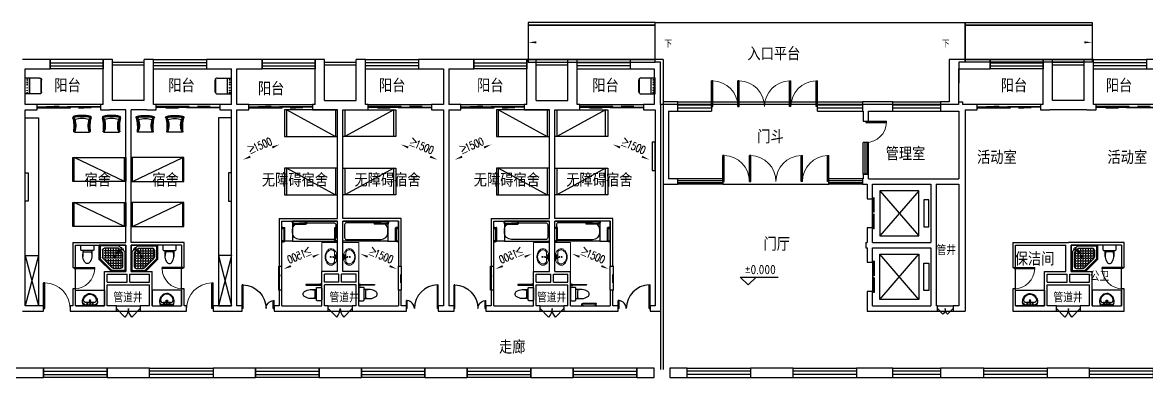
# Model space of a CAD drawing. Extents: x 0 to 302064749, y -59725395 to 1524223.
# Drawn here: x 95053094 to 99298094, y -5845277 to -4505277 of the extents above; entities that cross this region are included whole.
import ezdxf

# ---------------------------------------------------------------- set-up
doc = ezdxf.new("R2010")
doc.units = 0
doc.header["$LTSCALE"] = 1000
doc.linetypes.add('DASH', pattern=[0.35, 0.25, -0.1])
doc.linetypes.add('DOTE', pattern=[2.42, 2, -0.2, 0.02, -0.2])
for name, color, linetype in [('A-ANNO-IDEN', 3, 'Continuous'), ('A-ANNO-IDEN-LEVL', 3, 'Continuous'), ('A-ANNO-TXT', 7, 'Continuous'), ('A-Fixt', 81, 'Continuous'), ('A-FLOR-EVTR', 51, 'Continuous'), ('CLAYER', 7, 'Continuous'), ('DIM_SYMB', 3, 'Continuous'), ('DOOR_FIRE', 4, 'Continuous'), ('E2-栏杆', 92, 'Continuous'), ('E2-楼梯、坡道', 52, 'Continuous'), ('fur', 253, 'Continuous'), ('PUB_TEXT', 7, 'Continuous'), ('WALL', 2, 'Continuous'), ('WINDOW', 4, 'Continuous'), ('洁具', 213, 'Continuous'), ('配景', 3, 'Continuous')]:
    doc.layers.add(name, color=color, linetype=linetype)
doc.layers.add('DOTE', color=1, linetype='DOTE', lineweight=9, plot=False)
doc.layers.add('LVTRY', color=6, linetype='Continuous', lineweight=9)
doc.layers.get('DOTE').off()
doc.styles.add('-黑体_T3', font='', dxfattribs={"width": 0.8})
doc.styles.add('_TCH_DIM', font='SIMPLEX', dxfattribs={"width": 0.8, "height": 5, "bigfont": 'HZTXT'})
doc.styles.get("Standard").update_dxf_attribs({"font": 'geniso.shx', "bigfont": 'hztxt.shx'})
doc.styles.get('-黑体_T3').set_extended_font_data('SimHei')

# ---------------------------------------------------------------- blocks, each defined once
blk = doc.blocks.new('1F平面-CAD导入_dwg_Drawing4_t3_dwg_$plan$00001613-474159-1F-927810-1F')
at = {"layer": '洁具'}
for p, q in [((-200, 170), (-430, 170)), ((-260, -140), (-260, 140)), ((-30, 250), (-170, 250)), ((-200, -170), (-200, -220)), ((-170, -250), (-30, -250))]:
    blk.add_line(p, q, dxfattribs=at)
for points in [[(-200, 220), (-200, 170), (-200, -170), (-430, -170)], [(0, -220), (0, 220)]]:
    blk.add_lwpolyline(points, dxfattribs=at)
for centre, radius, start, end in [((-590, 0), 110, 123.4509, 236.5491), ((-413, -227), 398, 67.4505, 126.6381), ((-170, 220), 30, 90, 180), ((-30, 220), 30, 0, 90), ((-413, 227), 398, 233.3619, 292.5495), ((-170, -220), 30, 180, 270), ((-30, -220), 30, 270, 0)]:
    blk.add_arc(centre, radius, start, end, dxfattribs=at)
blk = doc.blocks.new('$lvtry$00000169')
at = {"color": 0}
for p, q in [((259, -36), (259, 0)), ((36, -259), (0, -259)), ((24, -259), (24, -976)), ((259, -36), (36, -259)), ((36, -259), (36, -964)), ((276, -120), (120, -276)), ((120, -276), (120, -808)), ((120, -309), (147, -309)), ((120, -405), (147, -405)), ((144, -151), (291, -298)), ((151, -144), (298, -291)), ((173, -309), (173, -239)), ((173, -309), (243, -309)), ((173, -405), (173, -335)), ((173, -405), (243, -405)), ((183, -213), (205, -213)), ((220, -213), (243, -213)), ((259, -24), (976, -24)), ((259, -36), (964, -36)), ((270, -213), (270, -143)), ((270, -213), (340, -213)), ((270, -263), (270, -239)), ((270, -405), (270, -335)), ((270, -405), (340, -405)), ((276, -120), (808, -120)), ((334, -309), (340, -309)), ((366, -213), (366, -143)), ((366, -213), (436, -213)), ((366, -309), (366, -239)), ((366, -309), (436, -309)), ((366, -405), (366, -335)), ((366, -405), (379, -405)), ((462, -213), (462, -143)), ((462, -213), (532, -213)), ((462, -309), (462, -239)), ((462, -309), (532, -309)), ((462, -405), (462, -335)), ((462, -405), (532, -405)), ((558, -213), (558, -143)), ((558, -213), (628, -213)), ((558, -309), (558, -239)), ((558, -309), (628, -309)), ((558, -405), (558, -335)), ((558, -405), (628, -405)), ((655, -213), (655, -143)), ((655, -213), (725, -213)), ((655, -309), (655, -239)), ((655, -309), (725, -309)), ((655, -405), (655, -335)), ((655, -405), (725, -405)), ((751, -213), (751, -143)), ((751, -213), (821, -213)), ((751, -309), (751, -239)), ((751, -309), (821, -309)), ((751, -405), (751, -335)), ((751, -405), (821, -405)), ((847, -213), (847, -143)), ((847, -213), (880, -213)), ((847, -309), (847, -239)), ((847, -309), (880, -309)), ((847, -405), (847, -335)), ((847, -405), (880, -405)), ((880, -192), (880, -460)), ((964, -36), (976, -24)), ((964, -36), (964, -525)), ((976, -24), (976, -530)), ((120, -501), (147, -501)), ((120, -598), (147, -598)), ((120, -694), (147, -694)), ((120, -790), (147, -790)), ((173, -501), (173, -431)), ((173, -501), (243, -501)), ((173, -598), (173, -528)), ((173, -598), (243, -598)), ((173, -694), (173, -624)), ((173, -694), (243, -694)), ((173, -790), (173, -720)), ((173, -790), (243, -790)), ((173, -878), (173, -816)), ((270, -501), (270, -431)), ((270, -501), (340, -501)), ((270, -598), (270, -528)), ((270, -598), (340, -598)), ((270, -694), (270, -624)), ((270, -694), (340, -694)), ((270, -790), (270, -720)), ((270, -790), (340, -790)), ((270, -880), (270, -816)), ((366, -501), (366, -431)), ((366, -501), (436, -501)), ((366, -598), (366, -528)), ((366, -598), (436, -598)), ((366, -694), (366, -624)), ((366, -694), (436, -694)), ((366, -790), (366, -720)), ((366, -790), (436, -790)), ((366, -880), (366, -816)), ((462, -501), (462, -431)), ((462, -501), (532, -501)), ((462, -598), (462, -528)), ((462, -598), (532, -598)), ((462, -694), (462, -624)), ((462, -694), (532, -694)), ((462, -790), (462, -720)), ((462, -790), (532, -790)), ((462, -880), (462, -816)), ((859, -511), (511, -859)), ((964, -525), (525, -964)), ((976, -530), (530, -976)), ((558, -501), (558, -431)), ((558, -501), (628, -501)), ((558, -598), (558, -528)), ((558, -598), (628, -598)), ((558, -694), (558, -624)), ((558, -694), (628, -694)), ((558, -790), (558, -720)), ((558, -790), (580, -790)), ((655, -501), (655, -431)), ((655, -501), (725, -501)), ((655, -598), (655, -528)), ((655, -598), (725, -598)), ((655, -694), (655, -624)), ((655, -694), (676, -694)), ((751, -501), (751, -431)), ((751, -501), (821, -501)), ((751, -598), (751, -528)), ((751, -598), (773, -598)), ((847, -501), (847, -431)), ((847, -501), (867, -501)), ((964, -525), (976, -530)), ((36, -964), (24, -976)), ((24, -976), (530, -976)), ((36, -964), (525, -964)), ((192, -880), (460, -880)), ((525, -964), (530, -976))]:
    blk.add_line(p, q, dxfattribs=at)
blk.add_lwpolyline([(0, 0), (0, -1000), (540, -1000), (1000, -540), (1000, 0)], close=True)
for points in [[(0, 0), (0, -1000)], [(0, 0), (1000, 0)], [(1000, 0), (1000, -540)], [(136, -190), (148, -178), (132, -162), (121, -174)], [(190, -136), (178, -148), (162, -132), (174, -121)], [(1000, -540), (540, -1000)], [(0, -1000), (540, -1000)]]:
    blk.add_lwpolyline(points, close=True, dxfattribs=at)
for radius in [43.8, 31.1]:
    blk.add_circle((416, -428), radius, dxfattribs=at)
for centre, radius, start, end in [((296, -296), 40.6, 142.583, 128.4197), ((296, -296), 28.6, 145.828, 125.6599), ((808, -192), 72, 0, 90), ((192, -808), 72, 180, 270), ((808, -460), 72, 315, 0), ((460, -808), 72, 270, 315)]:
    blk.add_arc(centre, radius, start, end, dxfattribs=at)
for p in [(103, -156, 0), (156, -102, 0), (416, -428, 0)]:
    blk.add_point(p, dxfattribs=at)
blk = doc.blocks.new('$lvtry$00000178')
at = {"color": 0}
for p, q in [((-238, 0), (238, 0)), ((-214, -36), (-272, -91)), ((-180, -23), (180, -23)), ((-142, -105), (140, -105)), ((140, -105), (-142, -105)), ((216, -37), (268, -91))]:
    blk.add_line(p, q, dxfattribs=at)
blk.add_lwpolyline([(-104, -430, 0.224698), (110, -425, 0.348046), (269, -79), (239, 0), (-241, 0), (-271, -79, 0.356844)], format="xyb", close=True, dxfattribs=at)
for centre, radius in [((-100, -65), 16.3), ((1, -172), 31.6), ((100, -65), 16.3)]:
    blk.add_circle(centre, radius, dxfattribs=at)
at = {"color": 0, "lineweight": 13}
blk.add_circle((1, -172), 23, dxfattribs=at)
at = {"color": 0}
for centre, radius, start, end in [((-142, -205), 100, 90, 190.5602), ((-1, -179), 243, 190.5602, 349.4398), ((-180, -73), 50, 90, 133.181), ((140, -205), 100, 349.4398, 90), ((180, -73), 50, 44.5607, 90)]:
    blk.add_arc(centre, radius, start, end, dxfattribs=at)
for p in [(0, -65), (1, -172)]:
    blk.add_point(p, dxfattribs=at)
blk = doc.blocks.new('A$C70365C93')
at = {"layer": '洁具'}
blk.add_lwpolyline([(-1900, 2300), (-1900, 1700), (-800, 1700), (-800, 2300)], close=True, dxfattribs=at)
blk.add_blockref('$lvtry$00000178', (-1350, 2280), dxfattribs=at)
at = {"layer": '洁具', "rotation": 180}
blk.add_blockref('$lvtry$00000169', (0, 0), dxfattribs=at)
at = {"layer": '洁具', "extrusion": (0, 0, -1), "xscale": -1, "zscale": -1, "rotation": 90}
blk.add_blockref('1F平面-CAD导入_dwg_Drawing4_t3_dwg_$plan$00001613-474159-1F-927810-1F', (1450, 0), dxfattribs=at)
blk = doc.blocks.new('单人床')
at = {"layer": 'A-Fixt'}
for p, q in [((47774, 13973), (48674, 13973)), ((47774, 12073), (48674, 13973)), ((47774, 12073), (48674, 12073))]:
    blk.add_line(p, q, dxfattribs=at)
blk.add_lwpolyline([(47774, 14023), (48674, 14023), (48674, 12023), (47774, 12023), (47774, 14023)], dxfattribs=at)
blk = doc.blocks.new('CH_AP01')
for p, q in [((-311, 17), (-275, 0)), ((-275, 0), (275, 0)), ((275, 0), (311, 17))]:
    blk.add_line(p, q)
for centre, radius, start, end in [((-307, 555), 37.8, 100.1859, 202.8359), ((-1658, 202), 1360, 352.1659, 14.4283), ((-824, 250), 563, 335.5038, 31.0903), ((0, -579), 1213, 74.7104, 105.2896), ((0, -579), 1173, 75.0287, 104.9713), ((0, -1278), 1857, 80.611, 99.389), ((-824, 250), 603, 335.5038, 30.2691), ((0, -579), 1093, 75.8767, 104.1233), ((824, 250), 603, 149.7309, 204.4962), ((824, 250), 563, 148.9097, 204.4962), ((1658, 202), 1360, 165.5717, 187.8341), ((307, 555), 37.8, 337.1641, 79.8141)]:
    blk.add_arc(centre, radius, start, end)
blk = doc.blocks.new('A$C61295E98')
at = {"color": 3}
for p, q in [((544, 598), (0, 598)), ((0, 598), (0, 0)), ((161, 598), (161, 0)), ((170, 0), (170, 598)), ((603, 572), (603, 26)), ((624, 518), (624, 80)), ((544, 0), (0, 0))]:
    blk.add_line(p, q, dxfattribs=at)
for points in [[(82, 540), (75, 540), (75, 577), (82, 577)], [(82, 453), (75, 453), (75, 490), (82, 490)], [(82, 353), (75, 353), (75, 389), (82, 389)]]:
    blk.add_lwpolyline(points, close=True, dxfattribs=at)
for centre in [(74, 250), (74, 164), (74, 71)]:
    blk.add_circle(centre, 15.7, dxfattribs=at)
for centre, start, end in [((544, 518), 360, 90), ((544, 80), 270, 0)]:
    blk.add_arc(centre, 80, start, end, dxfattribs=at)
blk = doc.blocks.new('宿舍')
at = {"layer": 'A-Fixt'}
for p, q in [((47854, 13802), (48354, 15702)), ((48354, 13802), (47854, 15702)), ((47854, 13802), (48354, 13802))]:
    blk.add_line(p, q, dxfattribs=at)
for points in [[(47854, 8602), (48354, 8602), (48354, 15702), (47854, 15702)], [(47854, 10676), (47970, 10676), (47970, 11743), (47854, 11743)]]:
    blk.add_lwpolyline(points, close=True, dxfattribs=at)
at = {"xscale": -1, "rotation": 90}
for p in [(63677, 60475), (63677, 58775)]:
    blk.add_blockref('单人床', p, dxfattribs=at)
at = {"layer": 'A-Fixt', "xscale": -1, "rotation": 180}
for p in [(50002, 9140), (51117, 9140)]:
    blk.add_blockref('CH_AP01', p, dxfattribs=at)
at = {"layer": '配景', "color": 252}
blk.add_blockref('A$C61295E98', (47854, 7097), dxfattribs=at)
blk = doc.blocks.new('A$C9f263cac')
at = {"linetype": 'DASH'}
blk.add_circle((0, 0), 750, dxfattribs=at)
at = {"layer": 'DIM_SYMB'}
for points in [[(0, 0, 0, 0, 0), (-692, 289, 0, 80, 0), (-415, 174, 0, 0, 0)], [(0, 0, 0, 0, 0), (692, -289, 0, 80, 0), (415, -174, 0, 0, 0)]]:
    blk.add_lwpolyline(points, format="xyseb", dxfattribs=at)
at = {"layer": 'PUB_TEXT', "color": 7, "style": '_TCH_DIM'}
blk.add_text('≥', height=338, rotation=337.3097, dxfattribs=at).set_placement((-420, 282))
at = {"layer": 'PUB_TEXT', "color": 7, "style": '_TCH_DIM', "width": 0.705882}
blk.add_text('1500', height=297.5, rotation=337.3097, dxfattribs=at).set_placement((-193, 188))
blk = doc.blocks.new('$DorLib2D$00000131')
at = {"color": 0, "linetype": 'Continuous'}
for p, q in [((0.15, 0.125), (0.232, 0.197)), ((0.232, 0.197), (0.232, 0.125)), ((-0.5, 0.125), (-0.5, 0)), ((0.019, 0.125), (-0.5, 0.125)), ((-0.5, 0), (0.019, 0)), ((-0.024, 0), (0.5, 0)), ((-0.024, -0.125), (-0.024, 0)), ((0.019, 0), (0.019, 0.125)), ((0.35, 0.125), (0.15, 0.125)), ((0.5, 0), (0.5, -0.125)), ((-0.35, -0.125), (-0.15, -0.125)), ((-0.232, -0.197), (-0.232, -0.125)), ((-0.15, -0.125), (-0.232, -0.197)), ((0.5, -0.125), (-0.024, -0.125))]:
    blk.add_line(p, q, dxfattribs=at)
blk = doc.blocks.new('$WINLIB2D$00000001')
at = {"color": 0}
for points in [[(-0.5, 0.5), (-0.5, -0.5)], [(-0.5, 0.5), (0.5, 0.5)], [(0.5, -0.5), (0.5, 0.5)], [(0.5, 0.167), (-0.5, 0.167)], [(0.5, -0.167), (-0.5, -0.167)], [(-0.5, -0.5), (0.5, -0.5)]]:
    blk.add_lwpolyline(points, dxfattribs=at)
blk = doc.blocks.new('$DorLib2D$00000225')
at = {"color": 0}
for p, q in [((0.475, -0.001), (0.475, 0.752)), ((0.475, 0.752), (0.5, 0.752)), ((0.5, -0.001), (0.5, 0.752)), ((-0.5, 0), (-0.5, 0.252)), ((-0.475, 0.252), (-0.5, 0.252)), ((-0.475, 0), (-0.475, 0.252)), ((-0.475, 0), (-0.5, 0)), ((0.475, -0.001), (0.5, -0.001))]:
    blk.add_line(p, q, dxfattribs=at)
for centre, radius, start, end in [((0.505, -0.002), 0.755, 92.2493, 179.7238), ((-0.501, 0.003), 0.251, 359.7899, 84.0974)]:
    blk.add_arc(centre, radius, start, end, dxfattribs=at)
blk = doc.blocks.new('$DorLib2D$00000001')
for p, q in [((0.45, 0.975), (0.5, 0.975)), ((0.45, 0), (0.45, 0.975)), ((0.5, 0), (0.5, 0.975)), ((0.5, 0), (0.45, 0))]:
    blk.add_line(p, q)
at = {"lineweight": 13}
blk.add_arc((0.475, 0), 0.975, 91.4693, 180, dxfattribs=at)
blk = doc.blocks.new('$DorLib2D$00000129')
at = {"color": 0, "linetype": 'Continuous'}
for p, q in [((-0.5, 0.545), (-0.5, 0.687)), ((-0.5, 0.687), (0.5, 0.687)), ((0.5, 0.545), (-0.5, 0.545)), ((-0.5, 0.5), (-0.5, 0.545)), ((0.5, 0.687), (0.5, 0.545)), ((0.5, 0.5), (0.5, 0.545)), ((-0.2, 0.437), (0.158, 0.437)), ((0.08, 0.341), (0.08, 0.437)), ((0.158, 0.437), (0.08, 0.341))]:
    blk.add_line(p, q, dxfattribs=at)
blk = doc.blocks.new('$DorLib2D$00000116')
at = {"color": 0}
for p, q in [((-0.5, 0), (-0.146, 0.354)), ((0.5, 0), (0.146, 0.354))]:
    blk.add_line(p, q, dxfattribs=at)
for centre, start, end in [((-0.5, 0), 0, 45), ((0.5, 0), 135, 180)]:
    blk.add_arc(centre, 0.5, start, end, dxfattribs=at)
blk = doc.blocks.new('$DORLIB2D$00000127')
at = {"color": 0}
for points in [[(-0.533, 0.795), (-0.533, 0.69)], [(-0.033, 0.795), (-0.533, 0.795)], [(-0.033, 0.795), (-0.033, 0.69)], [(0.533, 0.795), (0.033, 0.795)], [(0.033, 0.795), (0.033, 0.69)], [(0.533, 0.795), (0.533, 0.69)], [(-0.033, 0.69), (-0.533, 0.69)], [(0.5, 0.5), (-0.5, 0.5)], [(0.533, 0.69), (0.033, 0.69)]]:
    blk.add_lwpolyline(points, dxfattribs=at)
blk = doc.blocks.new('$DorLib2D$00000002')
for p, q in [((-0.5, 0), (-0.5, 0.4875)), ((-0.475, 0.4875), (-0.5, 0.4875)), ((-0.475, 0), (-0.475, 0.4875)), ((0.475, 0), (0.475, 0.4875)), ((0.475, 0.4875), (0.5, 0.4875)), ((0.5, 0), (0.5, 0.4875)), ((-0.5, 0), (-0.475, 0)), ((0.5, 0), (0.475, 0))]:
    blk.add_line(p, q)
at = {"lineweight": 13}
for centre, start, end in [((-0.4875, 0), 0, 88.53072), ((0.4875, 0), 91.46928, 180)]:
    blk.add_arc(centre, 0.4875, start, end, dxfattribs=at)
blk = doc.blocks.new('$plan$00002826')
at = {"layer": '洁具', "color": 7}
blk.add_line((-260, -140), (-260, 140), dxfattribs=at)
at = {"layer": '洁具'}
blk.add_line((-200, 170), (-200, -170), dxfattribs=at)
blk.add_lwpolyline([(-650, 92, 0.537872), (-650, -92, 0.149947), (-430, -170), (-200, -170), (-200, -220, 0.414214), (-170, -250), (-30, -250, 0.414214), (0, -220), (0, 220, 0.414214), (-30, 250), (-170, 250, 0.414214), (-200, 220), (-200, 170), (-430, 170, 0.149947)], format="xyb", close=True, dxfattribs=at)
at = {"layer": '洁具', "color": 7}
for centre, start, end in [((-413, -227), 67.4505, 91.4725), ((-413, 227), 268.6339, 292.5495)]:
    blk.add_arc(centre, 398, start, end, dxfattribs=at)
blk = doc.blocks.new('$plan$00002937')
at = {"layer": '洁具'}
for p, q in [((-12, 13), (-585, 13)), ((-67, 25), (-67, 16)), ((-8, 25), (-67, 25)), ((-67, 16), (-8, 16)), ((-28, 31), (-28, 25)), ((-20, 31), (-28, 31)), ((-28, 25), (-20, 25)), ((-20, 25), (-20, 31)), ((-12, -13), (-12, 13)), ((-8, 40), (-8, -40)), ((0, 40), (-8, 40)), ((-8, 16), (-8, 25)), ((0, -40), (0, 40)), ((-585, -13), (-12, -13)), ((-67, -25), (-67, -16)), ((-67, -16), (-8, -16)), ((-8, -25), (-67, -25)), ((-28, -31), (-28, -25)), ((-28, -25), (-20, -25)), ((-20, -31), (-28, -31)), ((-20, -25), (-20, -31)), ((-8, -16), (-8, -25)), ((-8, -40), (0, -40))]:
    blk.add_line(p, q, dxfattribs=at)
blk.add_ellipse((-585, 0), major_axis=(0, -13.3), ratio=0.97507, start_param=3.141592, end_param=6.283185, dxfattribs=at)
blk = doc.blocks.new('$plan$00002936')
at = {"layer": '洁具'}
for p, q in [((-45, 0), (45, 0)), ((45, 0), (45, -10)), ((-555, 0), (-466, 0)), ((-555, -10), (-555, 0)), ((-466, -10), (-555, -10)), ((-539, -10), (-527, -22)), ((-527, -22), (-497, -22)), ((-527, -22), (-527, -53)), ((-497, -22), (-486, -10)), ((-497, -22), (-497, -53)), ((-474, -78), (-38, -78)), ((-474, -110), (-38, -110)), ((-466, 0), (-466, -10)), ((-45, -10), (-45, 0)), ((45, -10), (-45, -10)), ((-28, -10), (-17, -22)), ((-17, -22), (13, -22)), ((-17, -94), (-17, -22)), ((-2, -110), (-2, -110)), ((13, -22), (24, -10)), ((13, -22), (13, -94))]:
    blk.add_line(p, q, dxfattribs=at)
for centre, major_axis, start_param, end_param in [((-474, -53), (0, 57.3), 1.570798, 3.141592), ((-474, -53), (0, 25.2), 1.570801, 3.141589), ((-38, -53), (0, 25.2), 3.141577, 4.303054), ((-38, -53), (0, 57.3), 3.141596, 3.619177), ((-2, -94), (0, 16), 1.570785, 3.141583), ((-2, -94), (0, 16), 3.141592, 4.71239)]:
    blk.add_ellipse(centre, major_axis=major_axis, ratio=0.931835, start_param=start_param, end_param=end_param, dxfattribs=at)
blk = doc.blocks.new('$plan$00002967')
at = {"layer": '洁具'}
for p, q in [((59, -136), (59, -614)), ((1349, -60), (134, -60)), ((1600, -435), (1600, -315)), ((134, -690), (1349, -690))]:
    blk.add_line(p, q, dxfattribs=at)
blk.add_lwpolyline([(0, -750), (0, 0), (1600, 0), (1600, -750)], close=True, dxfattribs=at)
for centre, major_axis, start_param, end_param in [((134, -136), (0, 76.7), 0, 1.570796), ((201, -375), (0, 42.6), 1.570796326795708, 7.853981633975295), ((1349, -315), (0, 256), -1.570796, 0), ((134, -614), (0, 76.7), 1.570796, 3.141593), ((1349, -435), (0, 256), 3.141593, 4.712389)]:
    blk.add_ellipse(centre, major_axis=major_axis, ratio=0.98237, start_param=start_param, end_param=end_param, dxfattribs=at)
blk = doc.blocks.new('$lvtry$00000196')
at = {"color": 0}
for points in [[(219, -385, 0.106486), (289, -308, 0.130324), (310, -225, 0.130324), (289, -143, 0.106486), (219, -66, 0.084172), (123, -18, 0.073176), (0, 0, 0.073176), (-123, -18, 0.084172), (-219, -66, 0.106486), (-289, -143, 0.130324), (-310, -225, 0.130324), (-289, -308, 0.106486), (-219, -385, 0.084172), (-123, -433, 0.073176), (0, -451, 0.073176), (123, -433, 0.084172)], [(-22, -44), (-17, -142, 1), (21, -142), (26, -44, 0.493794)]]:
    blk.add_lwpolyline(points, format="xyb", close=True, dxfattribs=at)
for points in [[(-218, -329, -0.467303), (-199, -103, -0.154885), (-179, -96), (-17, -96, -0.154885)], [(21, -96), (183, -96, -0.154885), (203, -103, -0.467303), (222, -329, -0.210278), (2, -430, -0.210278), (-218, -329, -0.467303)]]:
    blk.add_lwpolyline(points, format="xyb", dxfattribs=at)
for points in [[(-52, -25), (56, -25)], [(-52, -78), (-20, -78)], [(24, -78), (56, -78)]]:
    blk.add_lwpolyline(points, dxfattribs=at)
for centre, radius in [((-52, -52), 19.4), ((-52, -52), 12.6), ((2, -241), 19.7), ((2, -241), 14.7), ((56, -52), 19.4), ((56, -52), 12.6)]:
    blk.add_circle(centre, radius, dxfattribs=at)
for centre, start, end in [((-52, -52), 90, 270), ((56, -52), 270, 90)]:
    blk.add_arc(centre, 26.5, start, end, dxfattribs=at)
for p in [(2, -62), (2, -241)]:
    blk.add_point(p, dxfattribs=at)
blk = doc.blocks.new('$plan$00002356')
at = {"layer": 'fur'}
for p, q in [((0, -1920), (1000, -80)), ((0, -80), (1000, -80)), ((1000, -1920), (0, -1920))]:
    blk.add_line(p, q, dxfattribs=at)
blk.add_lwpolyline([(0, 0), (0, -2000), (1000, -2000), (1000, 0)], close=True, dxfattribs=at)
blk = doc.blocks.new('A$C6811127b')
at = {"layer": 'A-ANNO-IDEN'}
for points in [[(48433.5, 80250, 0, 0, 0), (43400, 80250, 0, 80, 0), (43700, 80250, 0, 0, 0)], [(59434.8, 80250, 0, 0, 0), (64700, 80250, 0, 80, 0), (64400, 80250, 0, 0, 0)]]:
    blk.add_lwpolyline(points, format="xyseb", dxfattribs=at)
at = {"layer": 'A-ANNO-IDEN-LEVL'}
for p, q in [((51702, 71093.5), (51402, 71393.5)), ((51402, 71393.5), (52835.9, 71393.5)), ((51702, 71093.5), (52002, 71393.5))]:
    blk.add_line(p, q, dxfattribs=at)
at = {"layer": 'A-Fixt'}
blk.add_lwpolyline([(48200, 76481.2), (48083.3, 76481.2), (48083.3, 75414.7), (48200, 75414.7)], close=True, dxfattribs=at)
at = {"layer": 'A-FLOR-EVTR'}
for p, q in [((58155, 74650), (56675, 72950)), ((56675, 74650), (58155, 72950)), ((58155, 70550), (56675, 72250)), ((56675, 70550), (58155, 72250))]:
    blk.add_line(p, q, dxfattribs=at)
for points in [[(58155, 74650), (56675, 74650), (56675, 72950), (58155, 72950)], [(58340, 74310), (58340, 73290), (58525, 73290), (58525, 74310)], [(58155, 70550), (56675, 70550), (56675, 72250), (58155, 72250)], [(58340, 70890), (58340, 71910), (58525, 71910), (58525, 70890)]]:
    blk.add_lwpolyline(points, close=True, dxfattribs=at)
at = {"layer": 'DIM_SYMB'}
for points in [[(33318.2, 76108.9, 0, 0, 0), (34010.2, 76398.2, 0, 80, 0), (33733.4, 76282.5, 0, 0, 0)], [(39281.8, 76108.9, 0, 0, 0), (38589.8, 76398.2, 0, 80, 0), (38866.6, 76282.5, 0, 0, 0)], [(41318.2, 76108.9, 0, 0, 0), (42010.2, 76398.2, 0, 80, 0), (41733.4, 76282.5, 0, 0, 0)], [(47281.8, 76108.9, 0, 0, 0), (46589.8, 76398.2, 0, 80, 0), (46866.6, 76282.5, 0, 0, 0)], [(33318.2, 76108.9, 0, 0, 0), (32626.3, 75819.6, 0, 80, 0), (32903.1, 75935.3, 0, 0, 0)], [(39281.8, 76108.9, 0, 0, 0), (39973.7, 75819.6, 0, 80, 0), (39696.9, 75935.3, 0, 0, 0)], [(41318.2, 76108.9, 0, 0, 0), (40626.3, 75819.6, 0, 80, 0), (40903.1, 75935.3, 0, 0, 0)], [(47281.8, 76108.9, 0, 0, 0), (47973.7, 75819.6, 0, 80, 0), (47696.9, 75935.3, 0, 0, 0)]]:
    blk.add_lwpolyline(points, format="xyseb", dxfattribs=at)
at = {"layer": 'DOOR_FIRE'}
for p, q in [((27850, 70300), (28750, 70300)), ((27850, 70100), (28750, 70100)), ((35850, 70300), (36750, 70300)), ((35850, 70100), (36750, 70100)), ((43850, 70300), (44750, 70300)), ((43850, 70100), (44750, 70100)), ((58850, 70300), (59450, 70300)), ((58850, 70100), (59450, 70100)), ((63350, 70300), (64250, 70300)), ((63350, 70100), (64250, 70100))]:
    blk.add_line(p, q, dxfattribs=at)
at = {"layer": 'E2-栏杆'}
for points in [[(27700, 79500), (28900, 79500)], [(27700, 79400), (28900, 79400)], [(35700, 79500), (36900, 79500)], [(35700, 79400), (36900, 79400)], [(43700, 79500), (44900, 79500)], [(43700, 79400), (44900, 79400)], [(63200, 79500), (64400, 79500)], [(63200, 79400), (64400, 79400)]]:
    blk.add_lwpolyline(points, dxfattribs=at)
at = {"layer": 'E2-楼梯、坡道'}
for points in [[(43400, 81000), (43400, 80900), (48200, 80900), (48200, 81000)], [(48200, 80900), (43400, 80900), (43400, 79600), (48200, 79600)], [(48400, 77900), (48400, 79500), (48200, 79500), (48200, 81000), (59900, 81000), (59900, 79500), (59660, 79500), (59650, 77900)], [(64700, 81000), (64700, 80900), (59900, 80900), (59900, 81000)], [(59900, 80900), (64700, 80900), (64700, 79600), (59900, 79600)], [(43400, 79600), (43400, 79500), (48200, 79500), (48200, 79600)], [(64700, 79600), (64700, 79500), (59900, 79500), (59900, 79600)]]:
    blk.add_lwpolyline(points, close=True, dxfattribs=at)
at = {"layer": 'fur'}
for p, q in [((48500, 77400), (48500, 67900)), ((48400, 70100), (48400, 67900))]:
    blk.add_line(p, q, dxfattribs=at)
at = {"layer": 'LVTRY'}
for points in [[(36200, 71600), (36200, 72700), (35600, 72700), (35600, 71600)], [(36400, 71600), (36400, 72700), (37000, 72700), (37000, 71600)], [(44200, 71600), (44200, 72700), (43600, 72700), (43600, 71600)], [(44400, 71600), (44400, 72700), (45000, 72700), (45000, 71600)]]:
    blk.add_lwpolyline(points, close=True, dxfattribs=at)
at = {"layer": 'WALL'}
for p, q in [((25350, 79600), (24300, 79600)), ((25350, 79250), (25350, 79600)), ((27700, 79600), (27350, 79600)), ((27350, 79600), (27350, 79250)), ((27700, 78050), (27700, 79600)), ((28900, 78050), (28900, 79600)), ((29250, 79600), (28900, 79600)), ((29250, 79250), (29250, 79600)), ((32300, 79600), (31250, 79600)), ((31250, 79600), (31250, 79250)), ((33350, 79600), (32300, 79600)), ((33350, 79250), (33350, 79600)), ((35700, 79600), (35350, 79600)), ((35350, 79600), (35350, 79250)), ((35700, 78050), (35700, 79600)), ((36900, 78050), (36900, 79600)), ((37250, 79600), (36900, 79600)), ((37250, 79250), (37250, 79600)), ((40300, 79600), (39250, 79600)), ((39250, 79600), (39250, 79250)), ((41350, 79600), (40300, 79600)), ((41350, 79250), (41350, 79600)), ((43700, 79600), (43350, 79600)), ((43350, 79600), (43350, 79250)), ((43700, 78050), (43700, 79600)), ((44900, 78050), (44900, 79600)), ((45250, 79600), (44900, 79600)), ((45250, 79250), (45250, 79600)), ((48500, 79600), (47250, 79600)), ((47250, 79600), (47250, 79250)), ((48500, 79600), (48500, 77900)), ((59300, 79600), (59300, 78000)), ((60850, 79600), (59300, 79600)), ((60850, 79250), (60850, 79600)), ((63200, 79600), (62850, 79600)), ((62850, 79600), (62850, 79250)), ((63200, 78050), (63200, 79600)), ((64750, 79600), (64400, 79600)), ((64400, 78050), (64400, 79600)), ((64750, 79250), (64750, 79600)), ((67800, 79600), (66750, 79600)), ((66750, 79600), (66750, 79250)), ((24400, 77900), (24400, 79250)), ((24400, 79250), (25350, 79250)), ((27350, 77900), (27350, 79250)), ((29250, 77900), (29250, 79250)), ((31250, 79250), (32200, 79250)), ((32200, 77900), (32200, 79250)), ((32400, 77900), (32400, 79250)), ((32400, 79250), (33350, 79250)), ((35350, 77900), (35350, 79250)), ((37250, 77900), (37250, 79250)), ((39250, 79250), (40200, 79250)), ((40200, 79250), (40200, 77900)), ((40400, 79250), (40400, 77900)), ((40400, 79250), (41350, 79250)), ((43350, 77900), (43350, 79250)), ((45250, 77900), (45250, 79250)), ((47250, 79250), (48150, 79250)), ((48150, 79250), (48150, 77900)), ((59650, 79250), (59650, 78000)), ((59650, 79250), (60850, 79250)), ((62850, 77900), (62850, 79250)), ((64750, 77900), (64750, 79250)), ((66750, 79250), (67700, 79250)), ((24850, 77900), (24400, 77900)), ((24400, 72350), (24400, 77700)), ((24400, 77700), (24850, 77700)), ((24850, 77700), (24850, 77900)), ((27350, 77900), (27250, 77900)), ((27250, 77900), (27250, 77700)), ((27250, 77700), (27600, 77700)), ((28200, 77700), (27600, 77700)), ((28300, 78050), (27700, 78050)), ((28200, 72700), (28200, 77700)), ((28900, 78050), (28300, 78050)), ((28400, 72700), (28400, 77700)), ((29000, 77700), (28400, 77700)), ((29000, 77700), (29350, 77700)), ((29350, 77900), (29250, 77900)), ((29350, 77700), (29350, 77900)), ((32200, 77900), (31750, 77900)), ((31750, 77900), (31750, 77700)), ((31750, 77700), (32200, 77700)), ((32200, 72550), (32200, 77700)), ((32850, 77900), (32400, 77900)), ((32400, 77700), (32850, 77700)), ((32400, 72550), (32400, 77700)), ((32850, 77700), (32850, 77900)), ((35350, 77900), (35250, 77900)), ((35250, 77900), (35250, 77700)), ((35250, 77700), (35600, 77700)), ((35600, 77700), (36200, 77700)), ((35700, 78050), (36300, 78050)), ((36200, 73600), (36200, 77700)), ((36300, 78050), (36900, 78050)), ((36400, 73600), (36400, 77700)), ((36400, 77700), (37000, 77700)), ((37000, 77700), (37350, 77700)), ((37350, 77900), (37250, 77900)), ((37350, 77700), (37350, 77900)), ((40200, 77900), (39750, 77900)), ((39750, 77900), (39750, 77700)), ((39750, 77700), (40200, 77700)), ((40200, 77700), (40200, 72550)), ((40850, 77900), (40400, 77900)), ((40400, 77700), (40850, 77700)), ((40400, 77700), (40400, 72550)), ((40850, 77700), (40850, 77900)), ((43350, 77900), (43250, 77900)), ((43250, 77900), (43250, 77700)), ((43250, 77700), (43600, 77700)), ((43600, 77700), (44200, 77700)), ((43700, 78050), (44300, 78050)), ((44200, 73600), (44200, 77700)), ((44300, 78050), (44900, 78050)), ((44400, 77700), (45000, 77700)), ((44400, 73600), (44400, 77700)), ((45000, 77700), (45350, 77700)), ((45350, 77900), (45250, 77900)), ((45350, 77700), (45350, 77900)), ((48150, 77900), (47750, 77900)), ((47750, 77900), (47750, 77700)), ((47750, 77700), (48200, 77700)), ((48200, 77700), (48200, 72550)), ((48500, 77900), (48400, 77900)), ((48400, 77900), (48400, 72550)), ((48500, 78000), (48500, 74900)), ((49050, 78000), (48500, 78000)), ((49050, 77650), (49050, 78000)), ((56300, 78000), (56025, 78000)), ((56025, 78000), (56025, 77650)), ((57175, 78000), (56300, 78000)), ((57175, 77650), (57175, 78000)), ((59300, 78000), (58975, 78000)), ((58975, 78000), (58975, 77650)), ((59650, 78000), (59800, 78000)), ((59800, 78000), (59800, 77900)), ((60350, 77900), (59800, 77900)), ((59900, 77700), (59900, 75000)), ((59900, 77700), (60350, 77700)), ((60350, 77700), (60350, 77900)), ((62850, 77900), (62750, 77900)), ((62750, 77900), (62750, 77700)), ((62750, 77700), (63100, 77700)), ((64500, 77700), (63100, 77700)), ((64400, 78050), (63200, 78050)), ((64500, 77700), (64850, 77700)), ((64850, 77900), (64750, 77900)), ((64850, 77700), (64850, 77900)), ((48700, 77650), (48700, 75100)), ((48700, 77650), (49050, 77650)), ((56025, 77650), (56050, 77650)), ((56050, 77650), (56050, 77270)), ((56050, 77270), (56250, 77270)), ((56250, 77270), (56250, 77650)), ((56250, 77650), (57175, 77650)), ((58975, 77650), (59500, 77650)), ((59500, 77650), (59660, 77650)), ((59660, 77650), (59660, 75100)), ((56250, 75270), (56050, 75270)), ((56050, 75270), (56050, 75100)), ((56250, 75100), (56250, 75270)), ((48500, 74900), (49050, 74900)), ((49050, 75100), (48700, 75100)), ((49050, 74900), (49050, 75100)), ((56050, 75100), (56025, 75100)), ((56025, 75100), (56025, 74900)), ((56025, 74900), (56200, 74900)), ((56200, 74900), (56200, 74350)), ((56250, 75100), (58700, 75100)), ((56400, 74350), (56400, 74900)), ((56400, 74900), (58600, 74900)), ((58600, 74900), (58600, 72700)), ((58700, 75100), (59660, 75100)), ((58800, 74900), (58800, 72600)), ((58800, 74900), (59660, 74900)), ((59660, 74900), (59660, 70300)), ((59900, 75000), (59900, 70100)), ((56200, 74350), (56400, 74350)), ((34000, 73600), (34000, 71800)), ((34000, 73600), (36200, 73600)), ((34100, 71800), (34100, 73500)), ((34100, 73500), (36200, 73500)), ((36200, 71600), (36200, 73500)), ((38600, 73600), (36400, 73600)), ((36400, 71600), (36400, 73500)), ((38500, 73500), (36400, 73500)), ((38500, 73500), (38500, 71800)), ((38600, 71800), (38600, 73600)), ((42000, 73600), (42000, 71800)), ((42000, 73600), (44200, 73600)), ((42100, 71800), (42100, 73500)), ((42100, 73500), (44200, 73500)), ((44200, 71600), (44200, 73500)), ((46600, 73600), (44400, 73600)), ((46500, 73500), (44400, 73500)), ((44400, 71600), (44400, 73500)), ((46500, 73500), (46500, 71800)), ((46600, 71800), (46600, 73600)), ((56400, 73250), (56200, 73250)), ((56200, 73250), (56200, 72700)), ((56400, 72700), (56400, 73250)), ((26200, 72700), (26200, 71750)), ((26200, 72700), (28200, 72700)), ((26300, 71750), (26300, 72600)), ((26300, 72600), (28200, 72600)), ((28200, 71600), (28200, 72600)), ((30400, 72700), (28400, 72700)), ((30300, 72600), (28400, 72600)), ((28400, 71600), (28400, 72600)), ((30300, 72600), (30300, 71750)), ((30400, 71750), (30400, 72700)), ((56150, 72700), (56200, 72700)), ((56150, 72700), (56150, 72500)), ((56400, 72700), (58600, 72700)), ((58800, 72600), (58800, 70300)), ((61700, 72700), (61700, 71750)), ((61700, 72700), (63800, 72700)), ((61800, 71750), (61800, 72600)), ((61800, 72600), (63700, 72600)), ((63700, 71600), (63700, 72600)), ((65900, 72700), (63800, 72700)), ((65800, 72600), (63900, 72600)), ((63900, 71600), (63900, 72600)), ((65800, 72600), (65800, 71750)), ((65900, 71750), (65900, 72700)), ((24400, 70300), (24400, 72350)), ((32200, 70300), (32200, 72550)), ((32400, 70300), (32400, 72550)), ((40200, 72550), (40200, 70300)), ((40400, 72550), (40400, 70300)), ((48200, 72550), (48200, 70300)), ((48400, 72550), (48400, 70100)), ((56150, 72500), (56200, 72500)), ((56200, 72500), (56200, 71950)), ((56400, 71950), (56400, 72500)), ((56400, 72500), (58600, 72500)), ((58600, 72500), (58600, 70300)), ((26200, 71750), (26300, 71750)), ((30300, 71750), (30400, 71750)), ((34000, 71800), (34100, 71800)), ((38500, 71800), (38600, 71800)), ((42000, 71800), (42100, 71800)), ((46500, 71800), (46600, 71800)), ((56200, 71950), (56400, 71950)), ((61700, 71750), (61800, 71750)), ((65800, 71750), (65900, 71750)), ((27400, 71100), (27400, 71600)), ((27400, 71600), (28200, 71600)), ((27500, 71200), (27500, 71500)), ((27500, 71500), (28250, 71500)), ((28250, 71200), (28250, 71500)), ((28350, 71200), (28350, 71500)), ((28350, 71500), (29100, 71500)), ((28400, 71600), (29200, 71600)), ((29100, 71200), (29100, 71500)), ((29200, 71100), (29200, 71600)), ((35600, 71100), (35600, 71600)), ((36200, 71600), (35600, 71600)), ((35700, 71200), (35700, 71500)), ((36250, 71500), (35700, 71500)), ((36250, 71200), (36250, 71500)), ((36350, 71200), (36350, 71500)), ((36900, 71500), (36350, 71500)), ((37000, 71600), (36400, 71600)), ((36900, 71200), (36900, 71500)), ((37000, 71100), (37000, 71600)), ((43600, 71100), (43600, 71600)), ((43600, 71600), (44200, 71600)), ((43700, 71200), (43700, 71500)), ((43700, 71500), (44250, 71500)), ((44250, 71200), (44250, 71500)), ((44350, 71200), (44350, 71500)), ((44350, 71500), (44900, 71500)), ((44400, 71600), (45000, 71600)), ((44900, 71200), (44900, 71500)), ((45000, 71100), (45000, 71600)), ((62900, 71100), (62900, 71600)), ((62900, 71600), (63700, 71600)), ((63000, 71200), (63000, 71500)), ((63000, 71500), (63750, 71500)), ((63750, 71200), (63750, 71500)), ((63850, 71200), (63850, 71500)), ((63850, 71500), (64600, 71500)), ((63900, 71600), (64700, 71600)), ((64600, 71200), (64600, 71500)), ((64700, 71100), (64700, 71600)), ((26300, 70950), (26200, 70950)), ((26200, 70950), (26200, 70300)), ((26300, 70300), (26300, 70950)), ((27400, 70300), (27400, 71100)), ((27500, 71200), (28250, 71200)), ((27500, 70300), (27500, 71100)), ((27500, 71100), (28300, 71100)), ((28300, 71100), (29100, 71100)), ((28350, 71200), (29100, 71200)), ((29100, 70300), (29100, 71100)), ((29200, 70300), (29200, 71100)), ((30400, 70950), (30300, 70950)), ((30300, 70950), (30300, 70300)), ((30400, 70300), (30400, 70950)), ((34100, 70900), (34000, 70900)), ((34000, 70900), (34000, 70300)), ((34100, 70300), (34100, 70900)), ((35600, 70300), (35600, 71100)), ((36250, 71200), (35700, 71200)), ((35700, 70300), (35700, 71100)), ((36300, 71100), (35700, 71100)), ((36900, 71100), (36300, 71100)), ((36900, 71200), (36350, 71200)), ((36900, 70300), (36900, 71100)), ((37000, 70300), (37000, 71100)), ((38600, 70900), (38500, 70900)), ((38500, 70900), (38500, 70300)), ((38600, 70300), (38600, 70900)), ((42100, 70900), (42000, 70900)), ((42000, 70900), (42000, 70300)), ((42100, 70300), (42100, 70900)), ((43600, 70300), (43600, 71100)), ((43700, 71200), (44250, 71200)), ((43700, 70300), (43700, 71100)), ((43700, 71100), (44300, 71100)), ((44300, 71100), (44900, 71100)), ((44350, 71200), (44900, 71200)), ((44900, 70300), (44900, 71100)), ((45000, 70300), (45000, 71100)), ((46600, 70900), (46500, 70900)), ((46500, 70900), (46500, 70300)), ((46600, 70300), (46600, 70900)), ((61800, 70950), (61700, 70950)), ((61700, 70950), (61700, 70100)), ((61800, 70300), (61800, 70950)), ((62900, 70300), (62900, 71100)), ((63000, 71200), (63750, 71200)), ((63000, 70300), (63000, 71100)), ((63000, 71100), (63800, 71100)), ((63800, 71100), (64600, 71100)), ((63850, 71200), (64600, 71200)), ((64600, 70300), (64600, 71100)), ((64700, 70300), (64700, 71100)), ((65900, 70950), (65800, 70950)), ((65800, 70950), (65800, 70300)), ((65900, 70100), (65900, 70950)), ((56400, 70850), (56200, 70850)), ((56200, 70850), (56200, 70100)), ((56400, 70300), (56400, 70850)), ((24300, 70100), (25100, 70100)), ((25100, 70300), (24400, 70300)), ((25100, 70100), (25100, 70300)), ((26200, 70300), (26100, 70300)), ((26100, 70300), (26100, 70100)), ((26100, 70100), (26200, 70100)), ((26200, 70100), (27400, 70100)), ((26300, 70300), (27400, 70300)), ((27400, 70100), (27850, 70100)), ((27850, 70300), (27500, 70300)), ((27850, 70100), (27850, 70300)), ((29100, 70300), (28750, 70300)), ((28750, 70300), (28750, 70100)), ((28750, 70100), (29200, 70100)), ((29200, 70300), (30300, 70300)), ((29200, 70100), (30400, 70100)), ((30500, 70300), (30400, 70300)), ((30400, 70100), (30500, 70100)), ((30500, 70100), (30500, 70300)), ((32200, 70300), (31500, 70300)), ((31500, 70300), (31500, 70100)), ((31500, 70100), (32300, 70100)), ((32300, 70100), (32600, 70100)), ((32600, 70300), (32400, 70300)), ((32600, 70100), (32600, 70300)), ((34000, 70300), (33800, 70300)), ((33800, 70300), (33800, 70100)), ((33800, 70100), (34000, 70100)), ((34000, 70100), (35600, 70100)), ((34100, 70300), (35600, 70300)), ((35600, 70100), (35850, 70100)), ((35850, 70300), (35700, 70300)), ((35850, 70100), (35850, 70300)), ((36900, 70300), (36750, 70300)), ((36750, 70300), (36750, 70100)), ((36750, 70100), (37000, 70100)), ((37000, 70300), (38500, 70300)), ((37000, 70100), (38600, 70100)), ((38800, 70300), (38600, 70300)), ((38600, 70100), (38800, 70100)), ((38800, 70100), (38800, 70300)), ((40200, 70300), (40000, 70300)), ((40000, 70300), (40000, 70100)), ((40000, 70100), (40300, 70100)), ((40300, 70100), (40600, 70100)), ((40600, 70300), (40400, 70300)), ((40600, 70100), (40600, 70300)), ((42000, 70300), (41800, 70300)), ((41800, 70300), (41800, 70100)), ((41800, 70100), (42000, 70100)), ((42000, 70100), (43600, 70100)), ((42100, 70300), (43600, 70300)), ((43600, 70100), (43850, 70100)), ((43850, 70300), (43700, 70300)), ((43850, 70100), (43850, 70300)), ((44900, 70300), (44750, 70300)), ((44750, 70300), (44750, 70100)), ((44750, 70100), (45000, 70100)), ((45000, 70300), (46500, 70300)), ((45000, 70100), (46600, 70100)), ((46800, 70300), (46600, 70300)), ((46600, 70100), (46800, 70100)), ((46800, 70100), (46800, 70300)), ((48200, 70300), (48000, 70300)), ((48000, 70300), (48000, 70100)), ((48000, 70100), (48400, 70100)), ((56200, 70100), (58700, 70100)), ((56400, 70300), (58600, 70300)), ((58700, 70100), (58850, 70100)), ((58850, 70300), (58800, 70300)), ((58850, 70100), (58850, 70300)), ((59660, 70300), (59450, 70300)), ((59450, 70300), (59450, 70100)), ((59450, 70100), (59900, 70100)), ((61700, 70100), (62900, 70100)), ((61800, 70300), (62900, 70300)), ((62900, 70100), (63350, 70100)), ((63350, 70300), (63000, 70300)), ((63350, 70100), (63350, 70300)), ((64600, 70300), (64250, 70300)), ((64250, 70300), (64250, 70100)), ((64250, 70100), (64700, 70100)), ((64700, 70300), (65800, 70300)), ((64700, 70100), (65900, 70100)), ((24300, 67950), (23500, 67950)), ((25100, 67950), (24300, 67950)), ((25100, 67600), (25100, 67950)), ((29100, 67950), (27500, 67950)), ((27500, 67950), (27500, 67600)), ((29100, 67600), (29100, 67950)), ((32300, 67950), (31500, 67950)), ((31500, 67950), (31500, 67600)), ((33100, 67950), (32300, 67950)), ((33100, 67600), (33100, 67950)), ((37100, 67950), (35500, 67950)), ((35500, 67950), (35500, 67600)), ((37100, 67600), (37100, 67950)), ((40300, 67950), (39500, 67950)), ((39500, 67950), (39500, 67600)), ((41100, 67950), (40300, 67950)), ((41100, 67600), (41100, 67950)), ((45100, 67950), (43500, 67950)), ((43500, 67950), (43500, 67600)), ((45100, 67600), (45100, 67950)), ((48150, 67950), (47500, 67950)), ((47500, 67950), (47500, 67600)), ((48150, 67600), (48150, 67950)), ((49400, 67950), (48750, 67950)), ((48750, 67950), (48750, 67600)), ((49400, 67600), (49400, 67950)), ((53400, 67950), (51800, 67950)), ((51800, 67950), (51800, 67600)), ((53400, 67600), (53400, 67950)), ((56300, 67950), (55800, 67950)), ((55800, 67950), (55800, 67600)), ((57175, 67950), (56300, 67950)), ((57175, 67600), (57175, 67950)), ((59650, 67950), (58975, 67950)), ((58975, 67950), (58975, 67600)), ((60600, 67950), (59650, 67950)), ((60600, 67600), (60600, 67950)), ((64600, 67950), (63000, 67950)), ((63000, 67950), (63000, 67600)), ((64600, 67600), (64600, 67950)), ((23500, 67600), (24300, 67600)), ((24300, 67600), (25100, 67600)), ((27500, 67600), (29100, 67600)), ((31500, 67600), (32300, 67600)), ((32300, 67600), (33100, 67600)), ((35500, 67600), (37100, 67600)), ((39500, 67600), (40300, 67600)), ((40300, 67600), (41100, 67600)), ((43500, 67600), (45100, 67600)), ((47500, 67600), (48150, 67600)), ((48750, 67600), (49400, 67600)), ((51800, 67600), (53400, 67600)), ((55800, 67600), (56300, 67600)), ((56300, 67600), (57175, 67600)), ((58975, 67600), (59650, 67600)), ((59650, 67600), (60600, 67600)), ((63000, 67600), (64600, 67600))]:
    blk.add_line(p, q, dxfattribs=at)
at = {"layer": 'WINDOW'}
for p, q in [((27250, 77900), (24850, 77900)), ((31750, 77900), (29350, 77900)), ((32850, 77900), (35250, 77900)), ((37350, 77900), (39750, 77900)), ((40850, 77900), (43250, 77900)), ((45350, 77900), (47750, 77900)), ((50320, 78000), (51320, 78000)), ((51320, 78000), (53320, 78000)), ((53320, 78000), (54320, 78000)), ((62750, 77900), (60350, 77900)), ((67250, 77900), (64850, 77900)), ((50755, 74900), (51755, 74900)), ((51755, 74900), (53755, 74900)), ((53755, 74900), (54755, 74900)), ((26300, 70950), (26300, 71750)), ((30300, 70950), (30300, 71750)), ((34100, 70900), (34100, 71800)), ((38500, 70900), (38500, 71800)), ((42100, 70900), (42100, 71800)), ((46500, 70900), (46500, 71800)), ((61800, 70950), (61800, 71750)), ((65800, 70950), (65800, 71750))]:
    blk.add_line(p, q, dxfattribs=at)
at = {"layer": '洁具'}
for points in [[(34500, 72750), (34100, 72750), (34100, 73500), (34500, 73500)], [(38100, 72750), (38500, 72750), (38500, 73500), (38100, 73500)], [(42500, 72750), (42100, 72750), (42100, 73500), (42500, 73500)], [(46100, 72750), (46500, 72750), (46500, 73500), (46100, 73500)], [(61800, 70300), (61800, 70900), (62900, 70900), (62900, 70300)]]:
    blk.add_lwpolyline(points, close=True, dxfattribs=at)
at = {"xscale": -1, "rotation": 180}
for name, p in [('宿舍', (-23453.8, 86001.7)), ('A$C70365C93', (28200, 72600))]:
    blk.add_blockref(name, p, dxfattribs=at)
for name, p, rotation in [('宿舍', (80053.8, 86001.7), 180), ('$plan$00002356', (36200, 77700), 270), ('$plan$00002356', (44200, 77700), 270), ('$plan$00002356', (36200, 75500), 270), ('$plan$00002356', (44200, 75500), 270), ('$plan$00002936', (34100, 73245.4), 90), ('$plan$00002936', (42100, 73245.4), 90), ('$plan$00002936', (44400, 73255.2), 90), ('A$C70365C93', (28400, 72600), 180), ('A$C70365C93', (63900, 72600), 180), ('$plan$00002826', (37000, 70750), 180), ('$plan$00002826', (45000, 70750), 180)]:
    blk.add_blockref(name, p, dxfattribs=dict(rotation=rotation))
at = {"yscale": -1}
for name, p, rotation in [('$plan$00002356', (36400, 77700), 270), ('$plan$00002356', (44400, 77700), 270), ('$plan$00002356', (36400, 75500), 270), ('$plan$00002356', (44400, 75500), 270), ('$plan$00002936', (37593, 73500), 180), ('$plan$00002936', (45593, 73500), 180), ('$plan$00002936', (36200, 73255.2), 90), ('$plan$00002936', (38500, 73245.4), 90), ('$plan$00002936', (46500, 73245.4), 90), ('$plan$00002937', (37000, 71100), 179.9999999999999), ('$plan$00002937', (45000, 71100), 179.9999999999999)]:
    blk.add_blockref(name, p, dxfattribs=dict(at, rotation=rotation))
for name, p in [('$plan$00002936', (35007, 73500)), ('$plan$00002936', (43007, 73500)), ('A$C9f263cac', (37750, 71981.4)), ('A$C9f263cac', (45750, 71981.4)), ('$plan$00002937', (35600, 71100)), ('$plan$00002937', (43600, 71100))]:
    blk.add_blockref(name, p)
at = {"xscale": 1.062551725044816, "yscale": -1.000000000000066, "rotation": 180}
for p in [(36200, 73500), (44200, 73500)]:
    blk.add_blockref('$plan$00002967', p, dxfattribs=at)
for name, p, xscale in [('$plan$00002967', (36400, 73500), 1.062551725044816), ('$plan$00002967', (44400, 73500), 1.062551725044816), ('A$C9f263cac', (34850, 71981.4), -1), ('A$C9f263cac', (42850, 71981.4), -1)]:
    blk.add_blockref(name, p, dxfattribs=dict(xscale=xscale))
at = {"yscale": -1}
for name, p in [('$plan$00002826', (35600, 70750)), ('$plan$00002826', (43600, 70750)), ('$plan$00002936', (45950, 70300))]:
    blk.add_blockref(name, p, dxfattribs=at)
at = {"layer": 'DOOR_FIRE', "yscale": -900, "zscale": 200}
for p, xscale in [((28300, 70200), 900), ((36300, 70200), -900), ((63800, 70200), 900)]:
    blk.add_blockref('$DorLib2D$00000116', p, dxfattribs=dict(at, xscale=xscale))
at = {"layer": 'DOOR_FIRE', "zscale": 200}
for p, xscale, yscale, rotation in [((44300, 70200), 900, -900, 2.383504427744225e-12), ((59150, 70200), 600, -600, 3.030946736242055e-12)]:
    blk.add_blockref('$DorLib2D$00000116', p, dxfattribs=dict(at, xscale=xscale, yscale=yscale, rotation=rotation))
at = {"layer": 'LVTRY', "yscale": -1, "rotation": 90}
for p in [(36180, 72150), (44180, 72150)]:
    blk.add_blockref('$lvtry$00000196', p, dxfattribs=at)
at = {"layer": 'LVTRY', "rotation": 90}
for p in [(36420, 72150), (44420, 72150)]:
    blk.add_blockref('$lvtry$00000196', p, dxfattribs=at)
at = {"layer": 'WINDOW'}
for name, p, xscale, yscale, zscale, rotation in [('$WINLIB2D$00000001', (26350, 79425), 2000, 350, 2000, 180.000000000002), ('$WINLIB2D$00000001', (30250, 79425), -2000, 350, -2000, 180), ('$WINLIB2D$00000001', (61850, 79425), 2000, 350, 2000, 180), ('$WINLIB2D$00000001', (65750, 79425), -2000, 350, -2000, 180), ('$DorLib2D$00000131', (26050, 77800), 2400, -200, 2400, 180), ('$DorLib2D$00000131', (30550, 77800), -2400, -200, -2400, 180), ('$DorLib2D$00000131', (61550, 77800), 2400, -200, 2400, 180), ('$DorLib2D$00000131', (66050, 77800), -2400, -200, -2400, 180), ('$DorLib2D$00000001', (56150, 76870), -800, 800, -800, 270), ('$WINLIB2D$00000001', (56150, 75870), -1200, -200, -1200, 270), ('$DorLib2D$00000001', (51255, 75000), -1000, 1000, -1000, 359.9999999999991), ('$DorLib2D$00000002', (52755, 75000), -2000, 2000, -2000, 359.9999999999991), ('$DorLib2D$00000001', (54255, 75000), 1000, 1000, 1000, 359.9999999999991), ('$WINLIB2D$00000001', (49902.5, 75000), -1705.000000023516, 200, -1705.000000023516, 359.9999999999991), ('$WINLIB2D$00000001', (55390, 75000), -1270.000000000466, 200, -1270.000000000466, 359.9999999999991), ('$DORLIB2D$00000127', (56300, 73800), 1100, 200, 1100, 270), ('$DorLib2D$00000001', (26250, 71350), 800, -800, 800, 90), ('$DorLib2D$00000001', (30350, 71350), 800, 800, 800, 90), ('$DorLib2D$00000129', (34050, 71350), 900, 100, 900, 90), ('$DorLib2D$00000129', (38550, 71350), 900, -100, 900, 90), ('$DorLib2D$00000129', (42050, 71350), 900, 100, 900, 90), ('$DorLib2D$00000129', (46550, 71350), 900, -100, 900, 90), ('$DORLIB2D$00000127', (56300, 71400), -1100, 200, -1100, 270), ('$DorLib2D$00000001', (61750, 71350), 800, -800, 800, 90), ('$DorLib2D$00000001', (65850, 71350), 800, 800, 800, 90), ('$DorLib2D$00000225', (41200, 70200), -1200, 1200, -1200, 1.959515659347416e-12), ('$WINLIB2D$00000001', (26300, 67775), -2400, -350, -2400, 359.9999999999621), ('$WINLIB2D$00000001', (30300, 67775), 2400, -350, 2400, 359.9999999999621), ('$WINLIB2D$00000001', (34300, 67775), -2400, -350, -2400, 359.9999999999621), ('$WINLIB2D$00000001', (38300, 67775), -2400, -350, -2400, 359.9999999999621)]:
    blk.add_blockref(name, p, dxfattribs=dict(at, xscale=xscale, yscale=yscale, zscale=zscale, rotation=rotation))
for name, p, xscale, yscale, zscale in [('$WINLIB2D$00000001', (34350, 79425), -2000, -350, -2000), ('$WINLIB2D$00000001', (38250, 79425), 2000, -350, 2000), ('$WINLIB2D$00000001', (42350, 79425), -2000, -350, -2000), ('$WINLIB2D$00000001', (46250, 79425), 2000, -350, 2000), ('$DorLib2D$00000001', (50820, 77825), -1000, 1000, -1000), ('$DorLib2D$00000002', (52320, 77825), 2000, 2000, 2000), ('$DorLib2D$00000001', (53820, 77825), 1000, 1000, 1000), ('$DorLib2D$00000131', (34050, 77800), -2400, 200, -2400), ('$DorLib2D$00000131', (38550, 77800), 2400, 200, 2400), ('$DorLib2D$00000131', (42050, 77800), -2400, 200, -2400), ('$DorLib2D$00000131', (46550, 77800), 2400, 200, 2400), ('$WINLIB2D$00000001', (49685, 77825), 1270.000000000466, -350, 1270.000000000466), ('$WINLIB2D$00000001', (55172.5, 77825), 1705.000000023516, -350, 1705.000000023516), ('$WINLIB2D$00000001', (58075, 77825), 1800, -350, 1800), ('$DorLib2D$00000001', (25600, 70200), -1000, 1000, -1000), ('$DorLib2D$00000001', (31000, 70200), 1000, 1000, 1000), ('$DorLib2D$00000225', (33200, 70200), -1200, 1200, -1200), ('$DorLib2D$00000225', (39400, 70200), 1200, 1200, 1200), ('$DorLib2D$00000225', (47400, 70200), 1200, 1200, 1200), ('$WINLIB2D$00000001', (42300, 67775), -2400, -350, -2400), ('$WINLIB2D$00000001', (46300, 67775), -2400, -350, -2400), ('$WINLIB2D$00000001', (50600, 67775), 2400, -350, 2400), ('$WINLIB2D$00000001', (54600, 67775), 2400, -350, 2400), ('$WINLIB2D$00000001', (58075, 67775), 1800, -350, 1800), ('$WINLIB2D$00000001', (61800, 67775), 2400, -350, 2400), ('$WINLIB2D$00000001', (65800, 67775), 2400, -350, 2400)]:
    blk.add_blockref(name, p, dxfattribs=dict(at, xscale=xscale, yscale=yscale, zscale=zscale))
at = {"layer": '洁具', "xscale": -1, "rotation": 180}
blk.add_blockref('$lvtry$00000178', (62350.9, 70320), dxfattribs=at)
at = {"layer": '配景', "color": 252, "rotation": 180}
blk.add_blockref('A$C61295E98', (48200, 78905.1), dxfattribs=at)
at = {"layer": 'A-ANNO-TXT', "color": 7, "style": '-黑体_T3', "width": 0.8}
for p in [(48538.5, 80075), (59016.3, 80075)]:
    blk.add_text('下', height=262.9, dxfattribs=at).set_placement(p)
at = {"layer": 'A-ANNO-TXT', "color": 7}
blk.add_text('%%P0.000', height=350, dxfattribs=at).set_placement((51580.6, 71498.5))
at = {"layer": 'CLAYER'}
for s, p in [('管井', (58820, 72228.1)), ('公卫', (64605.3, 71241)), ('管道井', (27732.4, 70437)), ('管道井', (35894.8, 70437)), ('管道井', (43732.4, 70437)), ('管道井', (63232.4, 70437)), ('管道井', (63232.4, 70437))]:
    blk.add_text(s, height=350, dxfattribs=at).set_placement(p)
at = {"layer": 'PUB_TEXT'}
for s, p in [('入口平台', (51676.8, 79564.9)), ('阳台', (25503.3, 78368.1)), ('阳台', (29804, 78368.1)), ('阳台', (33188.3, 78245.9)), ('阳台', (37763.9, 78368.1)), ('阳台', (41467.8, 78368.1)), ('阳台', (45821.1, 78368.1)), ('阳台', (61245.3, 78368.1)), ('阳台', (65212.5, 78368.1)), ('门斗', (52048, 76433.8)), ('管理室', (56898.8, 75793.2)), ('活动室', (60350.5, 75653.9)), ('活动室', (65274.1, 75653.9)), ('宿舍', (26645.4, 74800.3)), ('宿舍', (29204.1, 74800.3)), ('无障碍宿舍', (33341.8, 74800.3)), ('无障碍宿舍', (36837, 74800.3)), ('无障碍宿舍', (41341.8, 74800.3)), ('无障碍宿舍', (44837, 74800.3)), ('门厅', (52283.4, 72382.4)), ('保洁间', (61771.8, 71823.8)), ('走廊', (42296, 68495))]:
    blk.add_text(s, height=500, dxfattribs=at).set_placement(p)
at = {"layer": 'PUB_TEXT', "color": 7, "style": '_TCH_DIM', "width": 0.705882}
for rotation, p in [(22.6903, (33091.9, 76121.2)), (337.3097, (39089, 76296.5)), (22.6903, (41091.9, 76121.2)), (337.3097, (47089, 76296.5))]:
    blk.add_text('1500', height=297.5, rotation=rotation, dxfattribs=at).set_placement(p)
at = {"layer": 'PUB_TEXT', "color": 7, "style": '_TCH_DIM'}
for rotation, p in [(337.3097, (38862.2, 76391.3)), (337.3097, (46862.2, 76391.3)), (22.6903, (32865.2, 76026.4)), (22.6903, (40865.2, 76026.4))]:
    blk.add_text('≥', height=337.6, rotation=rotation, dxfattribs=at).set_placement(p)
blk = doc.blocks.new('1#教学楼-电提建筑结构')
at = {"layer": 'DOTE'}
blk.add_blockref('A$C6811127b', (905328.2, -125601.6), dxfattribs=at)

msp = doc.modelspace()

# ---------------------------------------------------------------- block references
at = {"xscale": 100, "yscale": 100, "zscale": 100}
msp.add_blockref('1#教学楼-电提建筑结构', (2090275, -45113), dxfattribs=at)

doc.saveas('drawing.dxf')
